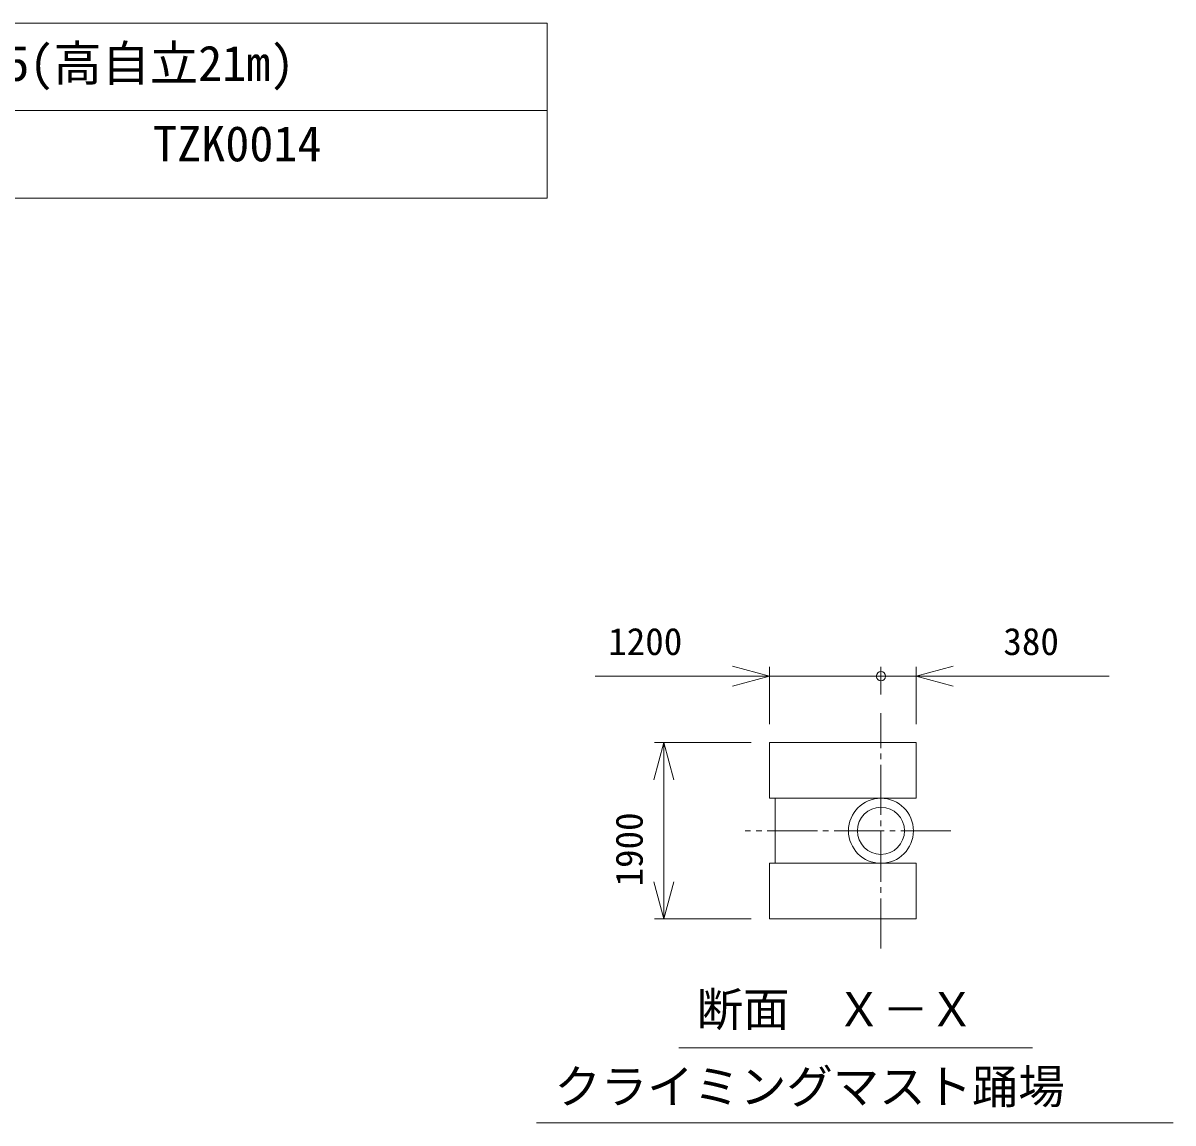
# Model space of a CAD drawing. Units: millimetres, scale not verified. Extents: x -17479 to 17501, y -24490 to 27284.
# Drawn here: x 4338 to 16736, y 15429 to 27284 of the extents above; entities that cross this region are included whole.
import ezdxf
from ezdxf.enums import TextEntityAlignment as Align

# ---------------------------------------------------------------- set-up
doc = ezdxf.new("R2010")
doc.units = ezdxf.units.MM
doc.header["$LTSCALE"] = 60
doc.linetypes.add('CHAIN2', pattern=[12, 9, -1, 1, -1])
for name, color, linetype, lineweight in [('0-2_05 寸法', 7, 'Continuous', 18), ('0-3_10 当社外形線', 3, 'Continuous', 18), ('0-4_12 当社中心線', 3, 'CHAIN2', 18)]:
    doc.layers.add(name, color=color, linetype=linetype, lineweight=lineweight)
doc.styles.add('ＭＳ ゴシック', font='')
doc.styles.get('ＭＳ ゴシック').set_extended_font_data('MS Gothic')

msp = doc.modelspace()

# ---------------------------------------------------------------- linework, layer by layer
at = {"layer": '0-2_05 寸法'}
for p, q in [((-10204.41, 26341.06), (9990.67, 26341.06)), ((12387.75, 19727.96), (12387.75, 20344.17)), ((13587.75, 20046.41), (13587.75, 20344.17)), ((13587.75, 20046.41), (13587.75, 20344.17)), ((13967.75, 19727.96), (13967.75, 20344.17)), ((12387.75, 20244.17), (10507.75, 20244.17)), ((11987.75, 20244.17), (11587.75, 20244.17)), ((12387.75, 20244.17), (11987.75, 20244.17)), ((12387.75, 20244.17), (12787.75, 20244.17)), ((13587.75, 20244.17), (12787.75, 20244.17)), ((13587.75, 20244.17), (13187.75, 20244.17)), ((13587.75, 20244.17), (13967.75, 20244.17)), ((13967.75, 20244.17), (14367.75, 20244.17)), ((14367.75, 20244.17), (16047.75, 20244.17)), ((12187.75, 19527.96), (11147.37, 19527.96)), ((11247.37, 19527.96), (11247.37, 19127.96)), ((11247.37, 18027.96), (11247.37, 19127.96)), ((11247.37, 17627.96), (11247.37, 18027.96)), ((12187.75, 17627.96), (11147.37, 17627.96)), ((11410.16, 16238.81), (15221.63, 16238.81)), ((9875.89, 15428.54), (16736.24, 15428.54))]:
    msp.add_line(p, q, dxfattribs=at)
msp.add_lwpolyline([(-10204.41, 27284.45), (9990.67, 27284.45), (9990.67, 25397.66), (-10204.41, 25397.66)], close=True, dxfattribs=at)
for points in [[(11987.75, 20351.35), (12387.75, 20244.17), (11987.75, 20136.99)], [(14367.75, 20136.99), (13967.75, 20244.17), (14367.75, 20351.35)], [(11140.19, 19127.96), (11247.37, 19527.96), (11354.55, 19127.96)], [(11354.55, 18027.96), (11247.37, 17627.96), (11140.19, 18027.96)]]:
    msp.add_lwpolyline(points, dxfattribs=at)
msp.add_circle((13587.75, 20244.17), 50, dxfattribs=at)
msp.add_circle((13587.75, 20244.17), 50, dxfattribs=at)
at = {"layer": '0-3_10 当社外形線'}
for p, q in [((12387.75, 19527.96), (12387.75, 18927.96)), ((12387.75, 19527.96), (13967.75, 19527.96)), ((13967.75, 19527.96), (13967.75, 18927.96)), ((12387.75, 18927.96), (13967.75, 18927.96)), ((12447.75, 18927.96), (12447.75, 18227.96)), ((12387.75, 18227.96), (12387.75, 17627.96)), ((12387.75, 18227.96), (13967.75, 18227.96)), ((13967.75, 18227.96), (13967.75, 17627.96)), ((12387.75, 17627.96), (13967.75, 17627.96))]:
    msp.add_line(p, q, dxfattribs=at)
for radius in [350, 254]:
    msp.add_circle((13587.75, 18577.9), radius, dxfattribs=at)
at = {"layer": '0-4_12 当社中心線'}
for p, q in [((13587.75, 17309.52), (13587.75, 19846.41)), ((14341.9, 18577.96), (12123.44, 18577.96))]:
    msp.add_line(p, q, dxfattribs=at)

# ---------------------------------------------------------------- texts
at = {"layer": '0-2_05 寸法', "style": 'ＭＳ ゴシック'}
for s, height, p in [('図面名称    \u3000\u3000\u3000\u3000\u3000\u3000\u3000クライミングクレーン VCA-15(高自立21m)', 381.2, (-9364.41, 26545.8)), ('\u3000\u3000竹本機械工業株式会社      \u3000\u3000\u3000\u3000\u3000 図番     \u3000\u3000\u3000\u3000TZK0014', 381.2, (-9329.75, 25679.14)), ('1200', 293.3, (10647.75, 20384.17)), ('380', 293.3, (14907.75, 20384.17)), ('断面\u3000Ｘ－Ｘ', 366.6, (11601.23, 16361.88)), ('クライミングマスト踊場', 366.6, (10067.9, 15528.54))]:
    msp.add_text(s, height=height, dxfattribs=at).set_placement(p, align=Align.BOTTOM_LEFT)
msp.add_text('1900', height=293.3, rotation=90, dxfattribs=at).set_placement((11107.37, 17977.96), align=Align.BOTTOM_LEFT)

doc.saveas('drawing.dxf')
